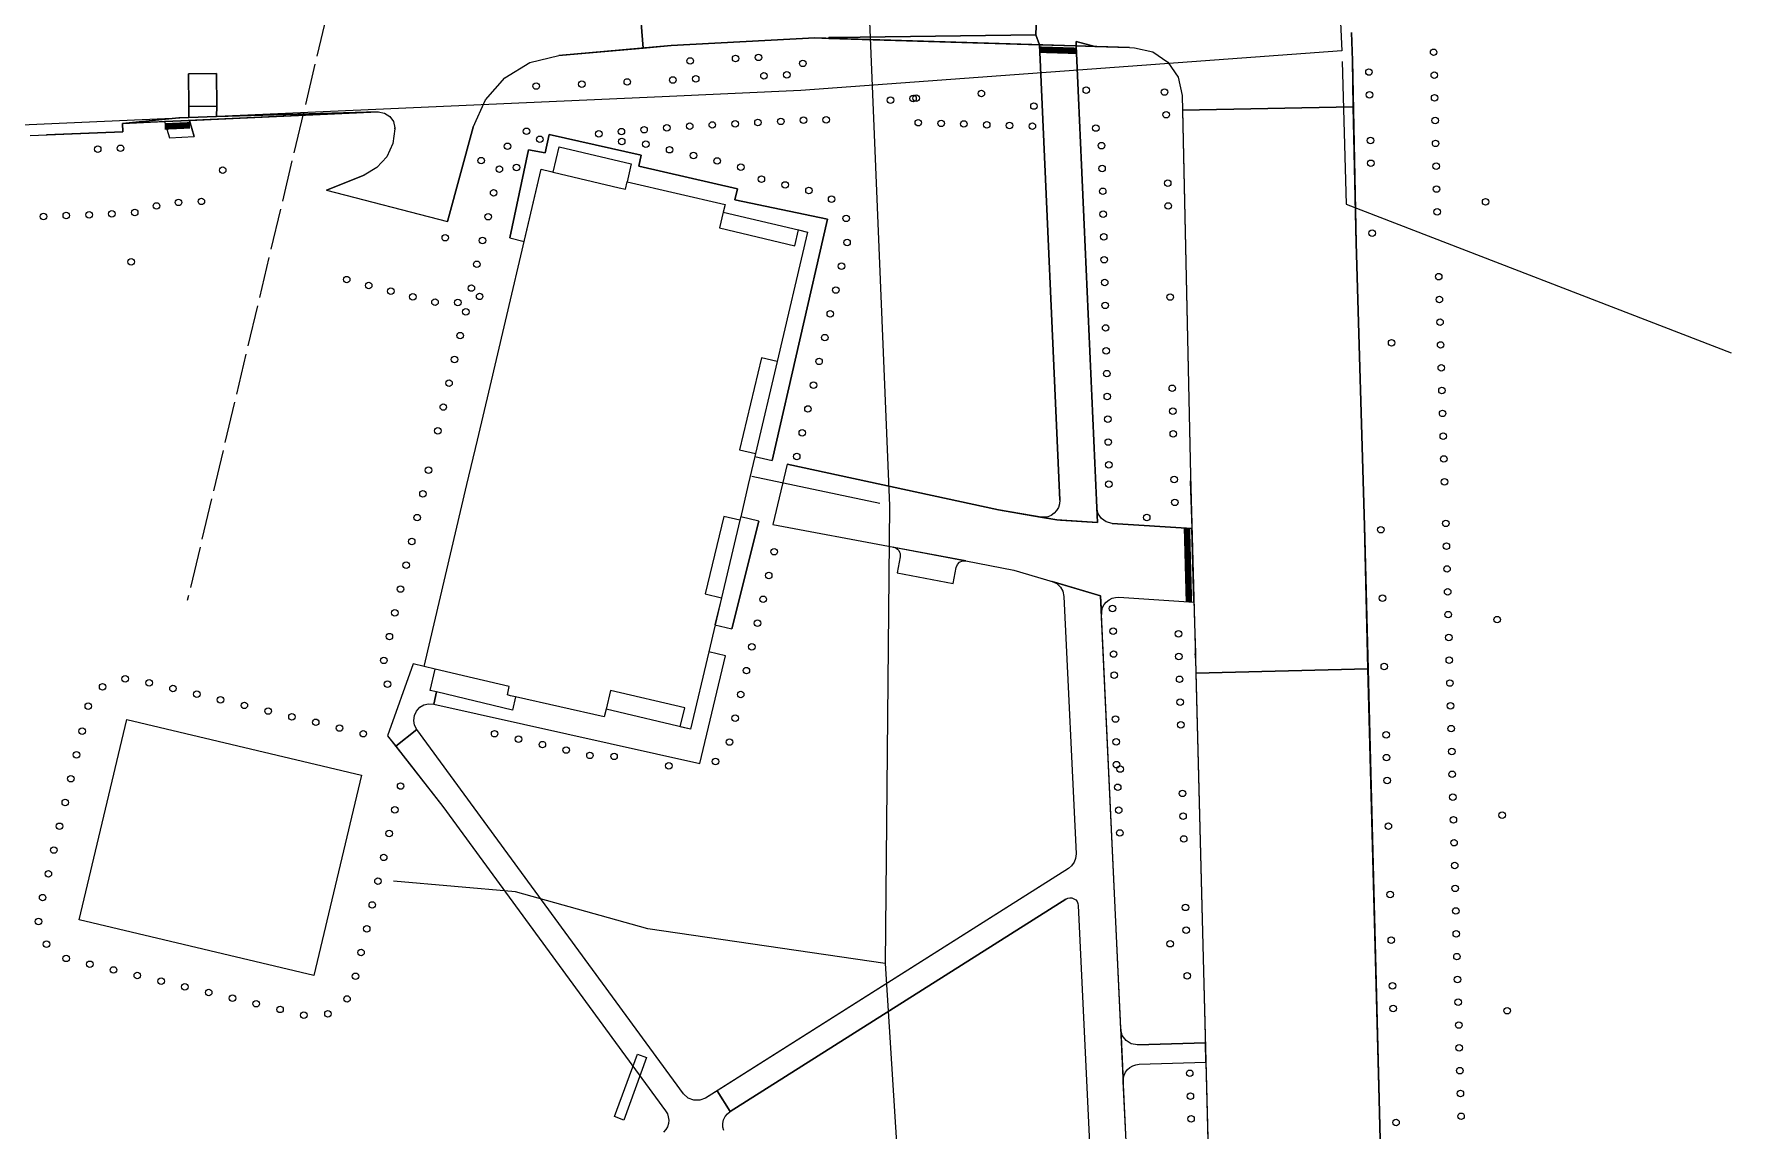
# Model space of a CAD drawing. Header units: metres. Extents: x 376 to 894, y 14078 to 15017.
# Drawn here: x 684.7 to 788.9, y 14682.3 to 14749.6 of the extents above; entities that cross this region are included whole.
import ezdxf

# ---------------------------------------------------------------- set-up
doc = ezdxf.new("R2010")
doc.units = ezdxf.units.M
doc.linetypes.add('DASHED', pattern=[1.524, 1.27, -0.254])
for name, color, linetype in [('BUILDING', 7, 'Continuous'), ('CURB', 7, 'Continuous'), ('ELECTR_CABLE_COMM', 7, 'Continuous'), ('OVERHEAD_POWER_LINE', 7, 'Continuous'), ('ROAD', 7, 'Continuous'), ('SEWER', 7, 'Continuous'), ('SIDEWALK_PATH', 7, 'Continuous')]:
    doc.layers.add(name, color=color, linetype=linetype)

# ---------------------------------------------------------------- blocks, each defined once
blk = doc.blocks.new('КИЗИЛЬНИК_БЛЕСТЯЩИЙ')
blk.add_circle((0, 0), 0.2)
blk = doc.blocks.new('СНЕЖНОЯГОДНИК_ДОРЕНБОЗА')
blk.add_circle((0, 0), 0.2)
blk = doc.blocks.new('СПИРЕЯ_GREFSHEIM')
blk.add_circle((0, 0), 0.2)
blk = doc.blocks.new('ЛИПА_МЕЛКОЛИСТНАЯ')
blk.add_circle((0, 0), 0.2)

msp = doc.modelspace()

# ---------------------------------------------------------------- linework, layer by layer
at = {"layer": 'BUILDING', "color": 251, "linetype": 'Continuous', "lineweight": 9, "flags": 128}
msp.add_lwpolyline([(711.32, 14721.94), (711.96, 14724.67), (712.74, 14727.96), (715.87, 14741.29), (716.46, 14741.15), (716.61, 14741.11), (720.67, 14740.16), (721.06, 14740.07), (721.16, 14740.53), (727.16, 14739.12), (727.05, 14738.66), (731.67, 14737.57), (732.23, 14737.44), (730.36, 14729.49), (729.03, 14723.85), (728.99, 14723.66), (728.59, 14721.94), (728.12, 14719.96), (728.07, 14719.76), (726.95, 14714.99), (726.56, 14713.33), (726.17, 14711.67), (725.05, 14706.92), (724.41, 14707.08), (724.69, 14708.24), (720.13, 14709.31), (719.86, 14708.15), (719.75, 14707.69), (714.3, 14708.92), (714, 14708.98), (713.8, 14709.03), (713.92, 14709.54), (711.72, 14710.06), (709.38, 14710.61), (708.69, 14710.77), (711.32, 14721.94)], close=True, dxfattribs=at)
at = {"layer": 'BUILDING'}
msp.add_lwpolyline([(690.45, 14707.53), (704.84, 14704.11), (701.92, 14691.81), (687.53, 14695.22)], close=True, dxfattribs=at)
at = {"layer": 'CURB', "color": 18, "true_color": 0x000000}
for p, q in [((765.6, 14749.68), (765.67, 14747.96)), ((723.85, 14748.88), (716.97, 14748.28)), ((732.67, 14749.35), (723.85, 14748.88)), ((751.99, 14748.76), (732.67, 14749.35)), ((747.7, 14720.98), (746.46, 14748.93)), ((748.71, 14748.86), (749.97, 14720.51)), ((751.99, 14748.76), (752.3, 14748.75)), ((765.67, 14747.96), (765.89, 14736.76)), ((755.21, 14745.82), (755.73, 14722.51)), ((706.9, 14743.78), (706.9, 14743.84)), ((711.71, 14743.88), (710.13, 14738.08)), ((702.71, 14740), (705.01, 14740.92)), ((765.89, 14736.76), (766.4, 14719.41)), ((730.97, 14723.19), (743.95, 14720.4)), ((730.09, 14719.5), (737.51, 14718.09)), ((743.95, 14720.4), (746.53, 14719.95)), ((750.91, 14719.55), (755.81, 14719.24)), ((766.4, 14719.41), (767.3, 14684.22)), ((737.9, 14717.51), (737.72, 14716.52)), ((737.72, 14716.52), (741.16, 14715.87)), ((741.16, 14715.87), (741.34, 14716.85)), ((741.93, 14717.25), (744.89, 14716.69)), ((744.89, 14716.69), (747.24, 14715.99)), ((747.96, 14715.08), (748.7, 14699.27)), ((751.33, 14715.02), (755.93, 14714.72)), ((751.45, 14688.51), (750.26, 14713.97)), ((725.61, 14704.82), (727.18, 14711.43)), ((756.03, 14711.23), (756.52, 14692.08)), ((709.28, 14708.47), (725.61, 14704.82)), ((724.62, 14684.54), (708.25, 14706.91)), ((706.45, 14706.52), (709.85, 14702.18)), ((709.85, 14702.18), (723.51, 14683.51)), ((748.23, 14698.37), (725.96, 14684.29)), ((748.08, 14696.5), (727.48, 14683.47)), ((748.84, 14696.1), (749.52, 14681.51)), ((756.52, 14692.08), (757.83, 14641.68)), ((752.48, 14687.56), (756.64, 14687.68)), ((752.57, 14686.36), (756.67, 14686.49)), ((751.77, 14681.62), (751.6, 14685.31)), ((767.3, 14684.22), (767.68, 14669.22))]:
    msp.add_line(p, q, dxfattribs=at)
at = {"layer": 'CURB', "color": 18, "ltscale": 0.025, "true_color": 0x000000, "const_width": 0.4, "flags": 128}
for points in [[(746.47, 14748.63), (748.73, 14748.56)], [(692.77, 14743.92), (694.32, 14743.99)], [(755.51, 14719.23), (755.63, 14714.71)]]:
    msp.add_lwpolyline(points, dxfattribs=at)
at = {"layer": 'CURB', "color": 18, "true_color": 0x000000}
for points in [[(705.88, 14744.82), (690.18, 14744.11), (690.2, 14743.59), (685.51, 14743.4)], [(692.76, 14744.22), (693.06, 14743.23)], [(694.3, 14744.29), (694.58, 14743.3)], [(713.96, 14737.08), (715.1, 14742.49), (716.12, 14742.3), (716.36, 14743.43), (722.01, 14742.16), (721.86, 14741.48), (727.92, 14740.1), (727.76, 14739.42), (733.44, 14738.23), (730.05, 14723.41)], [(755.73, 14722.51), (756.03, 14711.23)], [(729.23, 14719.7), (727.58, 14713.09)]]:
    msp.add_lwpolyline(points, dxfattribs=at)
at = {"layer": 'ELECTR_CABLE_COMM'}
for points in [[(755.92, 14949.49), (759.44, 14867.08), (765.01, 14748.56), (731.81, 14746.13)], [(735.17, 14771.18), (737.25, 14720.64), (736.98, 14692.55), (722.42, 14694.67), (714.31, 14696.95), (706.81, 14697.61)], [(765.03, 14747.9), (765.28, 14739.14), (788.9, 14730.03)], [(731.81, 14746.13), (723.3, 14745.74), (660.85, 14742.97)], [(728.8, 14722.46), (736.67, 14720.79)], [(736.98, 14692.55), (740.28, 14640.38), (742.72, 14590.74), (710.48, 14598.64)]]:
    msp.add_lwpolyline(points, dxfattribs=at)
at = {"layer": 'OVERHEAD_POWER_LINE', "linetype": 'DASHED', "ltscale": 2}
msp.add_lwpolyline([(704.11, 14756.64), (694.16, 14714.82)], dxfattribs=at)
at = {"layer": 'ROAD'}
for points in [[(684.51, 14743.36), (690.2, 14743.59), (690.18, 14744.11), (693.64, 14744.45), (694.25, 14744.47), (694.26, 14745.15), (694.23, 14747.15), (695.94, 14747.17), (695.97, 14745.17), (695.96, 14744.52), (705.88, 14744.82), (706.27, 14744.74), (706.59, 14744.54), (706.81, 14744.23), (706.9, 14743.84), (706.9, 14743.78), (706.78, 14742.87), (706.41, 14742.06), (705.8, 14741.39), (705.01, 14740.92), (702.71, 14740), (710.13, 14738.08), (711.71, 14743.88), (712.46, 14745.56), (713.65, 14746.9), (715.19, 14747.84), (716.97, 14748.28), (722.14, 14748.73), (721.68, 14754.39)], [(746.39, 14753.94), (746.24, 14749.55), (746.46, 14748.93), (748.71, 14748.86), (748.7, 14749.14), (749.85, 14748.83), (751.99, 14748.76), (752.3, 14748.75), (753.42, 14748.5), (754.34, 14747.86), (754.96, 14746.94), (755.21, 14745.82), (755.23, 14744.92), (765.72, 14745.13), (765.67, 14747.96), (765.6, 14749.68)]]:
    msp.add_lwpolyline(points, dxfattribs=at)
for points in [[(746.39, 14753.94), (746.25, 14753.95), (741.99, 14754.1), (741.83, 14754.29), (741.64, 14754.43), (741.42, 14754.52), (741.19, 14754.56), (740.95, 14754.53), (740.72, 14754.46), (740.52, 14754.33), (740.35, 14754.16), (733.94, 14754.38), (731.53, 14754.32), (721.68, 14754.39), (722.14, 14748.73), (723.85, 14748.88), (732.67, 14749.35), (733.53, 14749.32), (733.53, 14749.38), (735.45, 14749.4), (746.24, 14749.55)], [(746.24, 14749.55), (735.45, 14749.4), (733.53, 14749.38), (733.53, 14749.32), (746.46, 14748.93)], [(748.7, 14749.14), (748.71, 14748.86), (749.85, 14748.83)], [(695.94, 14747.17), (694.23, 14747.15), (694.26, 14745.15), (695.97, 14745.17)], [(693.64, 14744.45), (690.18, 14744.11), (692.76, 14744.22), (694.3, 14744.29), (705.88, 14744.82), (695.96, 14744.52), (694.25, 14744.47)], [(695.97, 14745.17), (694.26, 14745.15), (694.25, 14744.47), (695.96, 14744.52)], [(765.89, 14736.76), (765.72, 14745.13), (755.23, 14744.92), (755.73, 14722.51), (755.73, 14722.42), (755.73, 14722.33), (755.72, 14722.24), (755.71, 14722.15), (755.81, 14719.24), (755.97, 14713.41), (756.03, 14711.61), (756, 14711.51), (756.01, 14711.42), (756.02, 14711.33), (756.03, 14711.23), (756.05, 14710.37), (766.62, 14710.63), (766.4, 14719.41)], [(767.68, 14669.22), (767.3, 14684.22), (766.62, 14710.63), (756.05, 14710.37), (756.52, 14692.08), (757.83, 14641.68), (758.07, 14631.28), (758.53, 14612.54), (769.09, 14612.8), (768.4, 14640.75)]]:
    msp.add_lwpolyline(points, close=True, dxfattribs=at)
at = {"layer": 'SEWER', "color": 252, "linetype": 'Continuous', "lineweight": 9, "flags": 128}
msp.add_lwpolyline([(720.38, 14683.15), (721.78, 14686.98), (722.34, 14686.77), (720.95, 14682.94), (720.38, 14683.15)], dxfattribs=at)
at = {"layer": 'SIDEWALK_PATH'}
for points in [[(748.71, 14748.86), (746.46, 14748.93), (747.7, 14720.98), (747.68, 14720.75), (747.62, 14720.54), (747.51, 14720.35), (747.36, 14720.18), (747.17, 14720.05), (746.97, 14719.97), (746.75, 14719.93), (746.53, 14719.95), (747.52, 14719.77), (747.75, 14719.76), (750.01, 14719.61)], [(694.3, 14744.29), (692.76, 14744.22), (693.06, 14743.23), (694.58, 14743.3)], [(733.44, 14738.23), (727.76, 14739.42), (727.92, 14740.1), (721.86, 14741.48), (722.01, 14742.16), (716.36, 14743.43), (716.12, 14742.3), (715.1, 14742.49), (713.96, 14737.08), (714.83, 14736.86), (715.87, 14741.29), (716.46, 14741.15), (716.61, 14741.11), (716.98, 14742.67), (721.4, 14741.62), (721.16, 14740.53), (727.16, 14739.12), (727.05, 14738.66), (726.82, 14737.69), (731.45, 14736.6), (731.67, 14737.57), (732.23, 14737.44), (730.36, 14729.49), (729.4, 14729.72), (728.05, 14724.08), (729.03, 14723.85), (728.99, 14723.66), (730.05, 14723.41)], [(743.95, 14720.4), (730.97, 14723.19), (730.09, 14719.5), (737.51, 14718.09), (741.93, 14717.25), (744.89, 14716.69), (750.21, 14715.12), (750.26, 14713.97), (750.28, 14714.18), (750.33, 14714.39), (750.43, 14714.57), (750.56, 14714.73), (750.73, 14714.86), (750.91, 14714.96), (751.12, 14715.01), (751.33, 14715.02), (755.93, 14714.72), (755.81, 14719.24), (750.91, 14719.55), (750.55, 14719.65), (750.26, 14719.85), (750.06, 14720.15), (749.97, 14720.51), (750.01, 14719.61), (747.52, 14719.77)], [(729.23, 14719.7), (728.12, 14719.96), (728.07, 14719.76), (727.08, 14719.99), (725.95, 14715.23), (726.94, 14714.99), (726.54, 14713.34), (727.58, 14713.09)], [(741.93, 14717.25), (737.54, 14718.08), (737.48, 14718.1), (737.58, 14718.07), (737.67, 14718.03), (737.75, 14717.97), (737.82, 14717.89), (737.87, 14717.8), (737.9, 14717.71), (737.91, 14717.61), (737.9, 14717.51), (737.72, 14716.52), (741.16, 14715.87), (741.34, 14716.85), (741.42, 14717.04), (741.55, 14717.17), (741.73, 14717.25)], [(727.18, 14711.43), (726.17, 14711.67), (725.05, 14706.92), (719.86, 14708.15), (719.75, 14707.69), (714.3, 14708.92), (714.11, 14708.09), (709.46, 14709.21), (709.28, 14708.47), (725.61, 14704.82)], [(709.46, 14709.21), (709.07, 14709.3), (709.38, 14710.61), (708.01, 14710.93), (706.45, 14706.52), (706.95, 14705.88), (708.25, 14706.91), (708.11, 14707.18), (708.06, 14707.47), (708.1, 14707.77), (708.22, 14708.04), (708.43, 14708.27), (708.68, 14708.42), (708.97, 14708.49), (709.28, 14708.47)], [(752.48, 14687.56), (752.09, 14687.62), (751.77, 14687.82), (751.54, 14688.13), (751.45, 14688.51), (751.6, 14685.31), (751.61, 14685.51), (751.66, 14685.7), (751.74, 14685.88), (751.86, 14686.04), (752.01, 14686.17), (752.18, 14686.27), (752.37, 14686.33), (752.57, 14686.36), (756.67, 14686.49), (756.64, 14687.68)]]:
    msp.add_lwpolyline(points, close=True, dxfattribs=at)
for points in [[(751.77, 14681.62), (750.21, 14715.12), (747.93, 14715.79), (747.24, 14715.99), (747.53, 14715.86), (747.75, 14715.65), (747.9, 14715.39), (747.96, 14715.08), (748.7, 14699.27), (748.67, 14699), (748.58, 14698.76), (748.43, 14698.54), (748.23, 14698.37), (726.67, 14684.73), (727.48, 14683.47), (748.08, 14696.5), (748.2, 14696.56), (748.32, 14696.58), (748.45, 14696.57), (748.57, 14696.52), (748.68, 14696.45), (748.77, 14696.35), (748.82, 14696.23), (748.84, 14696.1), (749.52, 14681.51)], [(727.08, 14682.29), (727.02, 14682.51), (727.02, 14682.73), (727.07, 14682.95), (727.17, 14683.16), (727.31, 14683.33), (727.48, 14683.47), (726.67, 14684.73), (725.96, 14684.29), (725.61, 14684.15), (725.24, 14684.15), (724.9, 14684.28), (724.62, 14684.54), (708.25, 14706.91), (706.95, 14705.88), (709.85, 14702.18), (723.51, 14683.51), (723.62, 14683.33), (723.68, 14683.13), (723.71, 14682.93), (723.69, 14682.72), (723.63, 14682.53), (723.53, 14682.35), (723.39, 14682.19)]]:
    msp.add_lwpolyline(points, dxfattribs=at)

# ---------------------------------------------------------------- block references
at = {"layer": 'BUSH'}
for name, p in [('СНЕЖНОЯГОДНИК_ДОРЕНБОЗА', (770.65, 14748.47)), ('СНЕЖНОЯГОДНИК_ДОРЕНБОЗА', (725.02, 14747.94)), ('СПИРЕЯ_GREFSHEIM', (727.81, 14748.09)), ('КИЗИЛЬНИК_БЛЕСТЯЩИЙ', (729.21, 14748.16)), ('СНЕЖНОЯГОДНИК_ДОРЕНБОЗА', (731.93, 14747.79)), ('КИЗИЛЬНИК_БЛЕСТЯЩИЙ', (715.57, 14746.4)), ('СПИРЕЯ_GREFSHEIM', (718.37, 14746.52)), ('СНЕЖНОЯГОДНИК_ДОРЕНБОЗА', (721.16, 14746.65)), ('КИЗИЛЬНИК_БЛЕСТЯЩИЙ', (723.96, 14746.77)), ('СПИРЕЯ_GREFSHEIM', (725.36, 14746.84)), ('СНЕЖНОЯГОДНИК_ДОРЕНБОЗА', (729.55, 14747.03)), ('КИЗИЛЬНИК_БЛЕСТЯЩИЙ', (730.95, 14747.09)), ('КИЗИЛЬНИК_БЛЕСТЯЩИЙ', (766.68, 14747.26)), ('СПИРЕЯ_GREFSHEIM', (770.69, 14747.07)), ('КИЗИЛЬНИК_БЛЕСТЯЩИЙ', (737.31, 14745.53)), ('СНЕЖНОЯГОДНИК_ДОРЕНБОЗА', (738.7, 14745.63)), ('СПИРЕЯ_GREFSHEIM', (742.89, 14745.94)), ('СНЕЖНОЯГОДНИК_ДОРЕНБОЗА', (749.33, 14746.15)), ('КИЗИЛЬНИК_БЛЕСТЯЩИЙ', (754.13, 14746.03)), ('СПИРЕЯ_GREFSHEIM', (766.71, 14745.86)), ('КИЗИЛЬНИК_БЛЕСТЯЩИЙ', (770.71, 14745.68)), ('КИЗИЛЬНИК_БЛЕСТЯЩИЙ', (730.58, 14744.23)), ('СПИРЕЯ_GREFSHEIM', (731.98, 14744.3)), ('СНЕЖНОЯГОДНИК_ДОРЕНБОЗА', (733.37, 14744.32)), ('КИЗИЛЬНИК_БЛЕСТЯЩИЙ', (746.12, 14745.17)), ('СНЕЖНОЯГОДНИК_ДОРЕНБОЗА', (754.23, 14744.64)), ('СНЕЖНОЯГОДНИК_ДОРЕНБОЗА', (770.74, 14744.28)), ('СНЕЖНОЯГОДНИК_ДОРЕНБОЗА', (714.97, 14743.62)), ('КИЗИЛЬНИК_БЛЕСТЯЩИЙ', (715.79, 14743.13)), ('СПИРЕЯ_GREFSHEIM', (719.41, 14743.47)), ('СНЕЖНОЯГОДНИК_ДОРЕНБОЗА', (720.8, 14743.6)), ('КИЗИЛЬНИК_БЛЕСТЯЩИЙ', (722.19, 14743.72)), ('СПИРЕЯ_GREFSHEIM', (723.59, 14743.84)), ('СНЕЖНОЯГОДНИК_ДОРЕНБОЗА', (724.99, 14743.94)), ('КИЗИЛЬНИК_БЛЕСТЯЩИЙ', (726.38, 14744.01)), ('СПИРЕЯ_GREFSHEIM', (727.78, 14744.08)), ('СНЕЖНОЯГОДНИК_ДОРЕНБОЗА', (729.18, 14744.16)), ('КИЗИЛЬНИК_БЛЕСТЯЩИЙ', (739.02, 14744.15)), ('СПИРЕЯ_GREFSHEIM', (740.42, 14744.11)), ('СНЕЖНОЯГОДНИК_ДОРЕНБОЗА', (741.82, 14744.07)), ('КИЗИЛЬНИК_БЛЕСТЯЩИЙ', (743.22, 14744.02)), ('СПИРЕЯ_GREFSHEIM', (744.62, 14743.98)), ('СНЕЖНОЯГОДНИК_ДОРЕНБОЗА', (746.02, 14743.94)), ('КИЗИЛЬНИК_БЛЕСТЯЩИЙ', (749.92, 14743.82)), ('КИЗИЛЬНИК_БЛЕСТЯЩИЙ', (688.66, 14742.52)), ('СНЕЖНОЯГОДНИК_ДОРЕНБОЗА', (690.06, 14742.58)), ('СНЕЖНОЯГОДНИК_ДОРЕНБОЗА', (713.81, 14742.7)), ('СНЕЖНОЯГОДНИК_ДОРЕНБОЗА', (720.82, 14743)), ('СНЕЖНОЯГОДНИК_ДОРЕНБОЗА', (722.3, 14742.83)), ('СНЕЖНОЯГОДНИК_ДОРЕНБОЗА', (723.76, 14742.49)), ('СНЕЖНОЯГОДНИК_ДОРЕНБОЗА', (725.22, 14742.14)), ('СПИРЕЯ_GREFSHEIM', (750.27, 14742.74)), ('СНЕЖНОЯГОДНИК_ДОРЕНБОЗА', (766.77, 14743.06)), ('СПИРЕЯ_GREFSHEIM', (770.77, 14742.88)), ('КИЗИЛЬНИК_БЛЕСТЯЩИЙ', (696.33, 14741.24)), ('СНЕЖНОЯГОДНИК_ДОРЕНБОЗА', (712.19, 14741.82)), ('СНЕЖНОЯГОДНИК_ДОРЕНБОЗА', (713.31, 14741.3)), ('СНЕЖНОЯГОДНИК_ДОРЕНБОЗА', (714.36, 14741.4)), ('СНЕЖНОЯГОДНИК_ДОРЕНБОЗА', (726.68, 14741.8)), ('СНЕЖНОЯГОДНИК_ДОРЕНБОЗА', (728.13, 14741.42)), ('СНЕЖНОЯГОДНИК_ДОРЕНБОЗА', (750.3, 14741.34)), ('КИЗИЛЬНИК_БЛЕСТЯЩИЙ', (766.79, 14741.66)), ('КИЗИЛЬНИК_БЛЕСТЯЩИЙ', (770.8, 14741.48)), ('СНЕЖНОЯГОДНИК_ДОРЕНБОЗА', (729.39, 14740.68)), ('СНЕЖНОЯГОДНИК_ДОРЕНБОЗА', (730.85, 14740.33)), ('СПИРЕЯ_GREFSHEIM', (754.33, 14740.44)), ('СНЕЖНОЯГОДНИК_ДОРЕНБОЗА', (770.83, 14740.08)), ('КИЗИЛЬНИК_БЛЕСТЯЩИЙ', (692.27, 14739.04)), ('СПИРЕЯ_GREFSHEIM', (693.62, 14739.26)), ('СНЕЖНОЯГОДНИК_ДОРЕНБОЗА', (695.02, 14739.32)), ('СНЕЖНОЯГОДНИК_ДОРЕНБОЗА', (712.96, 14739.84)), ('СНЕЖНОЯГОДНИК_ДОРЕНБОЗА', (732.31, 14739.99)), ('СНЕЖНОЯГОДНИК_ДОРЕНБОЗА', (733.7, 14739.46)), ('КИЗИЛЬНИК_БЛЕСТЯЩИЙ', (750.34, 14739.94)), ('КИЗИЛЬНИК_БЛЕСТЯЩИЙ', (754.36, 14739.04)), ('СПИРЕЯ_GREFSHEIM', (685.33, 14738.39)), ('СНЕЖНОЯГОДНИК_ДОРЕНБОЗА', (686.73, 14738.45)), ('КИЗИЛЬНИК_БЛЕСТЯЩИЙ', (688.13, 14738.5)), ('СПИРЕЯ_GREFSHEIM', (689.53, 14738.56)), ('СНЕЖНОЯГОДНИК_ДОРЕНБОЗА', (690.93, 14738.64)), ('СНЕЖНОЯГОДНИК_ДОРЕНБОЗА', (712.62, 14738.38)), ('СНЕЖНОЯГОДНИК_ДОРЕНБОЗА', (734.59, 14738.28)), ('СПИРЕЯ_GREFSHEIM', (750.37, 14738.54)), ('СПИРЕЯ_GREFSHEIM', (770.86, 14738.68)), ('КИЗИЛЬНИК_БЛЕСТЯЩИЙ', (709.99, 14737.09)), ('СНЕЖНОЯГОДНИК_ДОРЕНБОЗА', (712.28, 14736.92)), ('СНЕЖНОЯГОДНИК_ДОРЕНБОЗА', (750.4, 14737.14)), ('КИЗИЛЬНИК_БЛЕСТЯЩИЙ', (766.88, 14737.37)), ('СНЕЖНОЯГОДНИК_ДОРЕНБОЗА', (734.65, 14736.8)), ('СНЕЖНОЯГОДНИК_ДОРЕНБОЗА', (711.93, 14735.46)), ('СНЕЖНОЯГОДНИК_ДОРЕНБОЗА', (734.31, 14735.34)), ('КИЗИЛЬНИК_БЛЕСТЯЩИЙ', (750.43, 14735.74)), ('СНЕЖНОЯГОДНИК_ДОРЕНБОЗА', (703.94, 14734.52)), ('КИЗИЛЬНИК_БЛЕСТЯЩИЙ', (705.29, 14734.16)), ('СПИРЕЯ_GREFSHEIM', (706.65, 14733.81)), ('СНЕЖНОЯГОДНИК_ДОРЕНБОЗА', (711.59, 14734)), ('СНЕЖНОЯГОДНИК_ДОРЕНБОЗА', (733.96, 14733.88)), ('СПИРЕЯ_GREFSHEIM', (750.46, 14734.34)), ('КИЗИЛЬНИК_БЛЕСТЯЩИЙ', (770.96, 14734.7)), ('СНЕЖНОЯГОДНИК_ДОРЕНБОЗА', (708, 14733.46)), ('КИЗИЛЬНИК_БЛЕСТЯЩИЙ', (709.36, 14733.14)), ('СПИРЕЯ_GREFSHEIM', (710.76, 14733.12)), ('СНЕЖНОЯГОДНИК_ДОРЕНБОЗА', (712.1, 14733.49)), ('СНЕЖНОЯГОДНИК_ДОРЕНБОЗА', (750.49, 14732.94)), ('СНЕЖНОЯГОДНИК_ДОРЕНБОЗА', (754.48, 14733.45)), ('СНЕЖНОЯГОДНИК_ДОРЕНБОЗА', (771, 14733.3)), ('СНЕЖНОЯГОДНИК_ДОРЕНБОЗА', (711.25, 14732.54)), ('СНЕЖНОЯГОДНИК_ДОРЕНБОЗА', (733.62, 14732.42)), ('СПИРЕЯ_GREFSHEIM', (771.04, 14731.91)), ('СНЕЖНОЯГОДНИК_ДОРЕНБОЗА', (710.9, 14731.08)), ('СНЕЖНОЯГОДНИК_ДОРЕНБОЗА', (733.28, 14730.96)), ('КИЗИЛЬНИК_БЛЕСТЯЩИЙ', (750.52, 14731.55)), ('СНЕЖНОЯГОДНИК_ДОРЕНБОЗА', (710.56, 14729.62)), ('СПИРЕЯ_GREFSHEIM', (750.55, 14730.15)), ('КИЗИЛЬНИК_БЛЕСТЯЩИЙ', (771.08, 14730.51)), ('СНЕЖНОЯГОДНИК_ДОРЕНБОЗА', (732.93, 14729.5)), ('СНЕЖНОЯГОДНИК_ДОРЕНБОЗА', (750.59, 14728.75)), ('СНЕЖНОЯГОДНИК_ДОРЕНБОЗА', (771.12, 14729.11)), ('СНЕЖНОЯГОДНИК_ДОРЕНБОЗА', (710.22, 14728.16)), ('СНЕЖНОЯГОДНИК_ДОРЕНБОЗА', (732.59, 14728.04)), ('СПИРЕЯ_GREFSHEIM', (754.61, 14727.85)), ('СПИРЕЯ_GREFSHEIM', (771.16, 14727.71)), ('СНЕЖНОЯГОДНИК_ДОРЕНБОЗА', (709.87, 14726.7)), ('СНЕЖНОЯГОДНИК_ДОРЕНБОЗА', (732.25, 14726.58)), ('КИЗИЛЬНИК_БЛЕСТЯЩИЙ', (750.62, 14727.35)), ('СПИРЕЯ_GREFSHEIM', (750.65, 14725.95)), ('КИЗИЛЬНИК_БЛЕСТЯЩИЙ', (754.64, 14726.45)), ('КИЗИЛЬНИК_БЛЕСТЯЩИЙ', (771.2, 14726.31)), ('СНЕЖНОЯГОДНИК_ДОРЕНБОЗА', (709.53, 14725.24)), ('СНЕЖНОЯГОДНИК_ДОРЕНБОЗА', (731.9, 14725.12)), ('СНЕЖНОЯГОДНИК_ДОРЕНБОЗА', (750.68, 14724.55)), ('СНЕЖНОЯГОДНИК_ДОРЕНБОЗА', (754.67, 14725.05)), ('СНЕЖНОЯГОДНИК_ДОРЕНБОЗА', (771.24, 14724.91)), ('СНЕЖНОЯГОДНИК_ДОРЕНБОЗА', (731.56, 14723.66)), ('СПИРЕЯ_GREFSHEIM', (771.28, 14723.51)), ('СНЕЖНОЯГОДНИК_ДОРЕНБОЗА', (708.96, 14722.83)), ('КИЗИЛЬНИК_БЛЕСТЯЩИЙ', (750.71, 14723.15)), ('СНЕЖНОЯГОДНИК_ДОРЕНБОЗА', (708.62, 14721.37)), ('СПИРЕЯ_GREFSHEIM', (750.72, 14721.97)), ('СПИРЕЯ_GREFSHEIM', (754.72, 14722.25)), ('КИЗИЛЬНИК_БЛЕСТЯЩИЙ', (771.32, 14722.11)), ('КИЗИЛЬНИК_БЛЕСТЯЩИЙ', (754.76, 14720.85)), ('СНЕЖНОЯГОДНИК_ДОРЕНБОЗА', (708.27, 14719.91)), ('СНЕЖНОЯГОДНИК_ДОРЕНБОЗА', (753.04, 14719.92)), ('СПИРЕЯ_GREFSHEIM', (767.41, 14719.17)), ('СПИРЕЯ_GREFSHEIM', (771.4, 14719.56)), ('СНЕЖНОЯГОДНИК_ДОРЕНБОЗА', (707.93, 14718.45)), ('КИЗИЛЬНИК_БЛЕСТЯЩИЙ', (771.43, 14718.16)), ('СНЕЖНОЯГОДНИК_ДОРЕНБОЗА', (730.18, 14717.82)), ('СНЕЖНОЯГОДНИК_ДОРЕНБОЗА', (707.59, 14716.99)), ('СНЕЖНОЯГОДНИК_ДОРЕНБОЗА', (729.84, 14716.36)), ('СНЕЖНОЯГОДНИК_ДОРЕНБОЗА', (771.47, 14716.76)), ('СНЕЖНОЯГОДНИК_ДОРЕНБОЗА', (707.24, 14715.53)), ('СПИРЕЯ_GREFSHEIM', (771.51, 14715.36)), ('СНЕЖНОЯГОДНИК_ДОРЕНБОЗА', (706.9, 14714.07)), ('СНЕЖНОЯГОДНИК_ДОРЕНБОЗА', (729.5, 14714.9)), ('СПИРЕЯ_GREFSHEIM', (750.94, 14714.34)), ('СНЕЖНОЯГОДНИК_ДОРЕНБОЗА', (767.51, 14714.97)), ('СНЕЖНОЯГОДНИК_ДОРЕНБОЗА', (729.15, 14713.44)), ('СНЕЖНОЯГОДНИК_ДОРЕНБОЗА', (750.98, 14712.94)), ('КИЗИЛЬНИК_БЛЕСТЯЩИЙ', (771.54, 14713.96)), ('СНЕЖНОЯГОДНИК_ДОРЕНБОЗА', (706.56, 14712.61)), ('СНЕЖНОЯГОДНИК_ДОРЕНБОЗА', (728.81, 14711.98)), ('КИЗИЛЬНИК_БЛЕСТЯЩИЙ', (754.99, 14712.78)), ('СНЕЖНОЯГОДНИК_ДОРЕНБОЗА', (771.58, 14712.56)), ('СНЕЖНОЯГОДНИК_ДОРЕНБОЗА', (706.22, 14711.15)), ('КИЗИЛЬНИК_БЛЕСТЯЩИЙ', (751.01, 14711.54)), ('СНЕЖНОЯГОДНИК_ДОРЕНБОЗА', (755.01, 14711.39)), ('СПИРЕЯ_GREFSHEIM', (771.61, 14711.16)), ('СНЕЖНОЯГОДНИК_ДОРЕНБОЗА', (690.35, 14710.02)), ('СНЕЖНОЯГОДНИК_ДОРЕНБОЗА', (728.47, 14710.52)), ('СПИРЕЯ_GREFSHEIM', (751.05, 14710.24)), ('СПИРЕЯ_GREFSHEIM', (755.06, 14709.99)), ('КИЗИЛЬНИК_БЛЕСТЯЩИЙ', (767.62, 14710.78)), ('СНЕЖНОЯГОДНИК_ДОРЕНБОЗА', (688.96, 14709.53)), ('СНЕЖНОЯГОДНИК_ДОРЕНБОЗА', (691.82, 14709.77)), ('СНЕЖНОЯГОДНИК_ДОРЕНБОЗА', (693.28, 14709.43)), ('СНЕЖНОЯГОДНИК_ДОРЕНБОЗА', (694.74, 14709.08)), ('СНЕЖНОЯГОДНИК_ДОРЕНБОЗА', (706.44, 14709.69)), ('СНЕЖНОЯГОДНИК_ДОРЕНБОЗА', (728.12, 14709.06)), ('КИЗИЛЬНИК_БЛЕСТЯЩИЙ', (771.65, 14709.76)), ('СНЕЖНОЯГОДНИК_ДОРЕНБОЗА', (688.08, 14708.34)), ('СНЕЖНОЯГОДНИК_ДОРЕНБОЗА', (696.2, 14708.73)), ('СНЕЖНОЯГОДНИК_ДОРЕНБОЗА', (697.66, 14708.39)), ('СНЕЖНОЯГОДНИК_ДОРЕНБОЗА', (699.12, 14708.04)), ('КИЗИЛЬНИК_БЛЕСТЯЩИЙ', (755.09, 14708.59)), ('СНЕЖНОЯГОДНИК_ДОРЕНБОЗА', (771.68, 14708.36)), ('СНЕЖНОЯГОДНИК_ДОРЕНБОЗА', (687.71, 14706.81)), ('СНЕЖНОЯГОДНИК_ДОРЕНБОЗА', (700.58, 14707.69)), ('СНЕЖНОЯГОДНИК_ДОРЕНБОЗА', (702.04, 14707.35)), ('СНЕЖНОЯГОДНИК_ДОРЕНБОЗА', (703.5, 14707)), ('СНЕЖНОЯГОДНИК_ДОРЕНБОЗА', (727.78, 14707.6)), ('СНЕЖНОЯГОДНИК_ДОРЕНБОЗА', (751.12, 14707.55)), ('СНЕЖНОЯГОДНИК_ДОРЕНБОЗА', (755.13, 14707.19)), ('СПИРЕЯ_GREFSHEIM', (771.72, 14706.96)), ('СНЕЖНОЯГОДНИК_ДОРЕНБОЗА', (704.96, 14706.65)), ('СНЕЖНОЯГОДНИК_ДОРЕНБОЗА', (713.02, 14706.65)), ('СНЕЖНОЯГОДНИК_ДОРЕНБОЗА', (714.48, 14706.31)), ('СНЕЖНОЯГОДНИК_ДОРЕНБОЗА', (715.95, 14705.98)), ('СНЕЖНОЯГОДНИК_ДОРЕНБОЗА', (717.41, 14705.65)), ('СНЕЖНОЯГОДНИК_ДОРЕНБОЗА', (727.43, 14706.14)), ('КИЗИЛЬНИК_БЛЕСТЯЩИЙ', (751.16, 14706.15)), ('СПИРЕЯ_GREFSHEIM', (767.73, 14706.58)), ('СНЕЖНОЯГОДНИК_ДОРЕНБОЗА', (687.36, 14705.35)), ('СНЕЖНОЯГОДНИК_ДОРЕНБОЗА', (718.87, 14705.32)), ('СНЕЖНОЯГОДНИК_ДОРЕНБОЗА', (720.35, 14705.26)), ('СНЕЖНОЯГОДНИК_ДОРЕНБОЗА', (723.71, 14704.68)), ('СНЕЖНОЯГОДНИК_ДОРЕНБОЗА', (726.57, 14704.94)), ('СПИРЕЯ_GREFSHEIM', (751.19, 14704.75)), ('СНЕЖНОЯГОДНИК_ДОРЕНБОЗА', (767.76, 14705.18)), ('КИЗИЛЬНИК_БЛЕСТЯЩИЙ', (771.76, 14705.56)), ('СНЕЖНОЯГОДНИК_ДОРЕНБОЗА', (687.01, 14703.89)), ('КИЗИЛЬНИК_БЛЕСТЯЩИЙ', (767.8, 14703.78)), ('СНЕЖНОЯГОДНИК_ДОРЕНБОЗА', (771.79, 14704.16)), ('СНЕЖНОЯГОДНИК_ДОРЕНБОЗА', (707.25, 14703.44)), ('СНЕЖНОЯГОДНИК_ДОРЕНБОЗА', (751.26, 14703.36)), ('СПИРЕЯ_GREFSHEIM', (755.24, 14702.99)), ('СПИРЕЯ_GREFSHEIM', (771.83, 14702.76)), ('СНЕЖНОЯГОДНИК_ДОРЕНБОЗА', (686.67, 14702.43)), ('СНЕЖНОЯГОДНИК_ДОРЕНБОЗА', (706.9, 14701.98)), ('КИЗИЛЬНИК_БЛЕСТЯЩИЙ', (751.32, 14701.96)), ('КИЗИЛЬНИК_БЛЕСТЯЩИЙ', (755.27, 14701.59)), ('СНЕЖНОЯГОДНИК_ДОРЕНБОЗА', (686.32, 14700.97)), ('СНЕЖНОЯГОДНИК_ДОРЕНБОЗА', (706.55, 14700.52)), ('СПИРЕЯ_GREFSHEIM', (751.39, 14700.56)), ('СПИРЕЯ_GREFSHEIM', (767.87, 14700.98)), ('КИЗИЛЬНИК_БЛЕСТЯЩИЙ', (771.86, 14701.36)), ('СНЕЖНОЯГОДНИК_ДОРЕНБОЗА', (685.97, 14699.51)), ('СНЕЖНОЯГОДНИК_ДОРЕНБОЗА', (755.31, 14700.19)), ('СНЕЖНОЯГОДНИК_ДОРЕНБОЗА', (771.9, 14699.96)), ('СНЕЖНОЯГОДНИК_ДОРЕНБОЗА', (706.21, 14699.06)), ('СПИРЕЯ_GREFSHEIM', (771.94, 14698.56)), ('СНЕЖНОЯГОДНИК_ДОРЕНБОЗА', (685.63, 14698.05)), ('СНЕЖНОЯГОДНИК_ДОРЕНБОЗА', (705.86, 14697.6)), ('СНЕЖНОЯГОДНИК_ДОРЕНБОЗА', (685.28, 14696.59)), ('СНЕЖНОЯГОДНИК_ДОРЕНБОЗА', (767.98, 14696.78)), ('КИЗИЛЬНИК_БЛЕСТЯЩИЙ', (771.97, 14697.16)), ('СНЕЖНОЯГОДНИК_ДОРЕНБОЗА', (705.51, 14696.14)), ('СПИРЕЯ_GREFSHEIM', (755.42, 14695.99)), ('СНЕЖНОЯГОДНИК_ДОРЕНБОЗА', (772.01, 14695.77)), ('СНЕЖНОЯГОДНИК_ДОРЕНБОЗА', (685.03, 14695.12)), ('СНЕЖНОЯГОДНИК_ДОРЕНБОЗА', (705.17, 14694.68)), ('КИЗИЛЬНИК_БЛЕСТЯЩИЙ', (755.46, 14694.59)), ('СПИРЕЯ_GREFSHEIM', (772.04, 14694.37)), ('СНЕЖНОЯГОДНИК_ДОРЕНБОЗА', (685.52, 14693.73)), ('СНЕЖНОЯГОДНИК_ДОРЕНБОЗА', (704.82, 14693.22)), ('КИЗИЛЬНИК_БЛЕСТЯЩИЙ', (768.05, 14693.98)), ('СНЕЖНОЯГОДНИК_ДОРЕНБОЗА', (686.72, 14692.86)), ('СНЕЖНОЯГОДНИК_ДОРЕНБОЗА', (688.18, 14692.5)), ('СНЕЖНОЯГОДНИК_ДОРЕНБОЗА', (689.63, 14692.15)), ('КИЗИЛЬНИК_БЛЕСТЯЩИЙ', (772.08, 14692.97)), ('СНЕЖНОЯГОДНИК_ДОРЕНБОЗА', (691.09, 14691.81)), ('СНЕЖНОЯГОДНИК_ДОРЕНБОЗА', (692.55, 14691.46)), ('СНЕЖНОЯГОДНИК_ДОРЕНБОЗА', (694.01, 14691.12)), ('СНЕЖНОЯГОДНИК_ДОРЕНБОЗА', (704.48, 14691.76)), ('СНЕЖНОЯГОДНИК_ДОРЕНБОЗА', (755.53, 14691.79)), ('СПИРЕЯ_GREFSHEIM', (768.12, 14691.18)), ('СНЕЖНОЯГОДНИК_ДОРЕНБОЗА', (772.11, 14691.57)), ('СНЕЖНОЯГОДНИК_ДОРЕНБОЗА', (695.47, 14690.77)), ('СНЕЖНОЯГОДНИК_ДОРЕНБОЗА', (696.93, 14690.42)), ('СНЕЖНОЯГОДНИК_ДОРЕНБОЗА', (698.39, 14690.08)), ('СНЕЖНОЯГОДНИК_ДОРЕНБОЗА', (703.96, 14690.37)), ('СПИРЕЯ_GREFSHEIM', (772.15, 14690.17)), ('СНЕЖНОЯГОДНИК_ДОРЕНБОЗА', (699.85, 14689.73)), ('СНЕЖНОЯГОДНИК_ДОРЕНБОЗА', (701.31, 14689.38)), ('СНЕЖНОЯГОДНИК_ДОРЕНБОЗА', (702.79, 14689.46)), ('СНЕЖНОЯГОДНИК_ДОРЕНБОЗА', (768.16, 14689.78)), ('КИЗИЛЬНИК_БЛЕСТЯЩИЙ', (772.19, 14688.77)), ('СНЕЖНОЯГОДНИК_ДОРЕНБОЗА', (772.22, 14687.37)), ('СПИРЕЯ_GREFSHEIM', (772.26, 14685.97)), ('СНЕЖНОЯГОДНИК_ДОРЕНБОЗА', (755.68, 14685.81)), ('СПИРЕЯ_GREFSHEIM', (755.72, 14684.41)), ('КИЗИЛЬНИК_БЛЕСТЯЩИЙ', (772.29, 14684.57)), ('КИЗИЛЬНИК_БЛЕСТЯЩИЙ', (755.76, 14683.01)), ('КИЗИЛЬНИК_БЛЕСТЯЩИЙ', (768.34, 14682.79)), ('СНЕЖНОЯГОДНИК_ДОРЕНБОЗА', (772.33, 14683.17))]:
    msp.add_blockref(name, p, dxfattribs=at)
at = {"layer": 'TREE'}
for p in [(738.89, 14745.65), (773.84, 14739.29), (690.71, 14735.61), (768.07, 14730.64), (774.55, 14713.65), (751.41, 14704.48), (774.86, 14701.65), (754.48, 14693.76), (775.16, 14689.65)]:
    msp.add_blockref('ЛИПА_МЕЛКОЛИСТНАЯ', p, dxfattribs=at)

doc.saveas('drawing.dxf')
